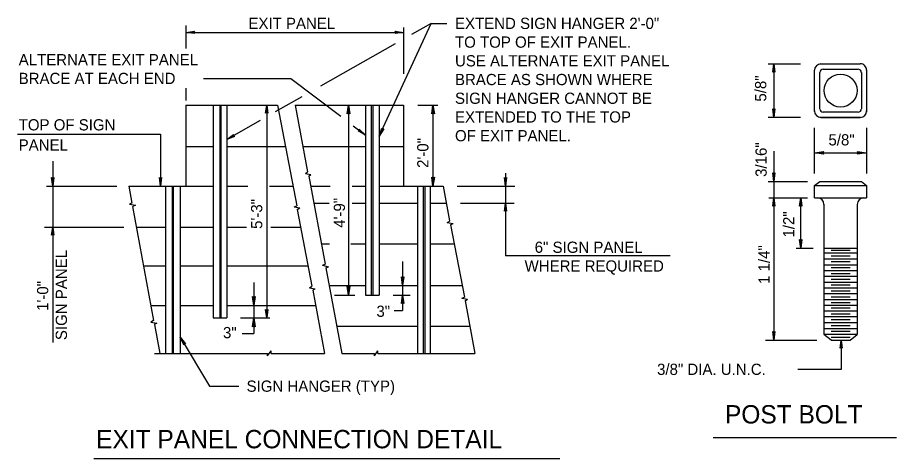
# Model space of a CAD drawing. Extents: x -3 to 26050223, y 0 to 12035012.
# Drawn here: x 33.56 to 53.13, y 12.78 to 22.59 of the extents above; entities that cross this region are included whole.
import ezdxf

# ---------------------------------------------------------------- set-up
doc = ezdxf.new("R2010")
doc.units = 0
for name, color, linetype in [('1', 7, 'Continuous'), ('2', 7, 'Continuous'), ('39', 7, 'Continuous')]:
    doc.layers.add(name, color=color, linetype=linetype)

msp = doc.modelspace()

# ---------------------------------------------------------------- linework, layer by layer
at = {"layer": '1'}
for p, q in [((37.308, 22.413), (37.308, 21.905)), ((41.608, 19.955), (42.767, 22.463)), ((42.15, 22.371), (42.15, 21.338)), ((42.767, 22.463), (42.333, 22.213)), ((42.767, 22.463), (43.117, 22.463)), ((37.308, 22.263), (42.15, 22.263)), ((41.967, 22.005), (40.308, 21.063)), ((50.275, 21.563), (50.992, 21.563)), ((50.4, 21.563), (50.4, 20.371)), ((51.425, 21.563), (52.325, 21.563)), ((51.45, 21.563), (52.325, 21.563)), ((51.308, 20.505), (51.308, 21.421)), ((51.425, 20.563), (51.425, 21.371)), ((51.5, 21.446), (52.275, 21.446)), ((52.35, 21.371), (52.35, 20.563)), ((52.467, 21.43), (52.467, 20.488)), ((52.467, 21.421), (52.467, 20.513)), ((37.7, 21.238), (39.642, 21.238)), ((39.642, 21.238), (40.758, 20.396)), ((37.308, 21.021), (37.308, 20.746)), ((39.891, 20.826), (39.297, 20.493)), ((37.308, 20.646), (37.308, 18.838)), ((37.308, 20.646), (39.35, 20.646)), ((37.917, 20.646), (37.917, 15.905)), ((38.217, 20.646), (38.217, 15.905)), ((39.108, 20.646), (39.108, 15.905)), ((39.35, 20.646), (39.775, 18.405)), ((39.742, 20.646), (42.15, 20.646)), ((39.742, 20.646), (40.017, 19.155)), ((40.925, 20.646), (40.925, 16.413)), ((41.308, 20.646), (41.308, 16.413)), ((41.608, 20.646), (41.608, 16.413)), ((42.15, 20.646), (42.15, 18.838)), ((42.475, 20.646), (42.917, 20.646)), ((42.808, 20.646), (42.808, 18.838)), ((50.992, 20.371), (50.275, 20.371)), ((52.333, 20.371), (51.425, 20.371)), ((51.45, 20.371), (52.325, 20.371)), ((52.275, 20.488), (51.5, 20.488)), ((38.96, 20.299), (38.216, 19.876)), ((41.033, 20.18), (41.308, 19.971)), ((33.558, 19.996), (36.742, 19.996)), ((36.742, 19.996), (36.742, 18.838)), ((51.308, 19.121), (51.308, 20.138)), ((52.467, 20.138), (52.467, 19.121)), ((37.308, 19.721), (37.917, 19.721)), ((38.217, 19.721), (39.525, 19.721)), ((39.917, 19.721), (41.308, 19.721)), ((41.608, 19.721), (42.15, 19.721)), ((50.4, 19.621), (50.4, 18.946)), ((51.308, 19.58), (52.467, 19.58)), ((34.342, 19.396), (34.342, 18.838)), ((39.967, 19.121), (40.017, 19.155)), ((39.967, 19.121), (40.092, 19.096)), ((40.042, 19.063), (40.092, 19.096)), ((40.042, 19.063), (40.408, 17.105)), ((44.425, 19.13), (44.425, 18.463)), ((34.2, 18.838), (35.767, 18.838)), ((34.342, 18.838), (34.342, 17.93)), ((36.033, 18.838), (37.917, 18.838)), ((36.033, 18.838), (36.1, 18.463)), ((36.85, 18.838), (36.85, 15.113)), ((37.183, 18.838), (37.183, 15.113)), ((38.217, 18.838), (38.683, 18.838)), ((39.167, 18.838), (39.683, 18.838)), ((40.083, 18.838), (40.517, 18.838)), ((41.008, 18.838), (41.308, 18.838)), ((41.608, 18.838), (43.033, 18.838)), ((42.467, 18.838), (42.467, 15.113)), ((42.75, 18.838), (42.75, 15.113)), ((43.033, 18.838), (43.175, 18.071)), ((43.35, 18.838), (44.633, 18.838)), ((50.275, 18.946), (51.15, 18.946)), ((50.4, 18.946), (50.4, 18.58)), ((51.308, 18.855), (51.425, 18.946)), ((51.308, 18.58), (51.308, 18.855)), ((51.308, 18.855), (52.467, 18.855)), ((51.425, 18.946), (52.35, 18.946)), ((52.35, 18.946), (52.467, 18.855)), ((52.467, 18.855), (52.467, 18.58)), ((36.108, 18.471), (36.05, 18.438)), ((36.05, 18.438), (36.183, 18.413)), ((36.183, 18.413), (36.125, 18.388)), ((39.717, 18.38), (39.775, 18.405)), ((40.15, 18.463), (40.5, 18.463)), ((41.008, 18.463), (41.308, 18.463)), ((41.608, 18.463), (42.467, 18.463)), ((42.75, 18.463), (43.108, 18.463)), ((43.425, 18.463), (44.617, 18.463)), ((44.425, 18.463), (44.425, 17.288)), ((50.292, 18.58), (51.15, 18.58)), ((50.4, 18.58), (50.4, 15.413)), ((51, 17.463), (51, 18.58)), ((51.308, 18.58), (52.467, 18.58)), ((51.517, 18.438), (51.517, 15.546)), ((52.258, 18.438), (52.258, 15.538)), ((36.117, 18.388), (36.583, 15.846)), ((39.717, 18.38), (39.842, 18.355)), ((39.783, 18.321), (39.842, 18.355)), ((39.783, 18.321), (40.108, 16.613)), ((43.125, 18.03), (43.183, 18.063)), ((43.125, 18.03), (43.258, 18.005)), ((34.158, 17.93), (35.925, 17.93)), ((34.342, 17.93), (34.342, 15.363)), ((36.2, 17.93), (36.85, 17.93)), ((37.183, 17.93), (37.917, 17.93)), ((38.217, 17.93), (38.658, 17.93)), ((39.2, 17.93), (39.867, 17.93)), ((43.2, 17.98), (43.258, 18.005)), ((43.2, 17.98), (43.508, 16.371)), ((40.325, 17.555), (40.508, 17.555)), ((40.983, 17.555), (41.308, 17.555)), ((41.608, 17.555), (42.467, 17.555)), ((42.75, 17.555), (43.275, 17.555)), ((50.899, 17.46), (51.274, 17.46)), ((51.516, 17.46), (52.257, 17.46)), ((48.092, 17.288), (44.425, 17.288)), ((52.258, 17.346), (51.517, 17.346)), ((52.1, 17.405), (51.675, 17.405)), ((52.1, 17.28), (51.675, 17.28)), ((36.358, 17.063), (36.85, 17.063)), ((37.183, 17.063), (37.917, 17.063)), ((38.217, 17.063), (40.025, 17.063)), ((40.35, 17.08), (40.408, 17.105)), ((40.35, 17.08), (40.483, 17.046)), ((40.425, 17.021), (40.483, 17.046)), ((42.133, 17.163), (42.133, 16.63)), ((52.258, 17.213), (51.517, 17.213)), ((52.258, 17.08), (51.517, 17.08)), ((52.1, 17.155), (51.675, 17.155)), ((40.425, 17.021), (40.783, 15.113)), ((52.258, 16.955), (51.517, 16.955)), ((52.1, 17.021), (51.675, 17.021)), ((52.1, 16.888), (51.675, 16.888)), ((38.817, 16.696), (38.817, 16.18)), ((52.258, 16.83), (51.517, 16.83)), ((52.258, 16.696), (51.517, 16.696)), ((52.1, 16.763), (51.675, 16.763)), ((52.1, 16.638), (51.675, 16.638)), ((40.058, 16.58), (40.108, 16.613)), ((40.058, 16.58), (40.183, 16.555)), ((40.133, 16.521), (40.183, 16.555)), ((40.133, 16.521), (40.392, 15.113)), ((40.5, 16.63), (41.308, 16.63)), ((41.608, 16.63), (42.467, 16.63)), ((42.133, 16.63), (42.133, 16.413)), ((42.75, 16.63), (43.458, 16.63)), ((52.258, 16.571), (51.517, 16.571)), ((52.258, 16.446), (51.517, 16.446)), ((52.1, 16.505), (51.675, 16.505)), ((40.617, 16.413), (41.067, 16.413)), ((41.308, 16.413), (41.608, 16.413)), ((41.925, 16.413), (42.3, 16.413)), ((42.133, 16.413), (42.133, 16.071)), ((43.45, 16.346), (43.508, 16.371)), ((43.45, 16.346), (43.575, 16.321)), ((43.525, 16.288), (43.575, 16.321)), ((43.525, 16.288), (43.742, 15.113)), ((52.258, 16.313), (51.517, 16.313)), ((52.1, 16.371), (51.675, 16.371)), ((52.1, 16.246), (51.675, 16.246)), ((36.525, 16.18), (36.85, 16.18)), ((37.183, 16.18), (37.917, 16.18)), ((38.217, 16.18), (40.2, 16.18)), ((38.817, 16.18), (38.817, 15.905)), ((41.942, 16.071), (42.133, 16.071)), ((52.258, 16.18), (51.517, 16.18)), ((52.258, 16.055), (51.517, 16.055)), ((52.1, 16.121), (51.675, 16.121)), ((37.917, 15.905), (38.217, 15.905)), ((38.525, 15.905), (39.175, 15.905)), ((38.817, 15.905), (38.817, 15.563)), ((52.258, 15.93), (51.517, 15.93)), ((52.1, 15.988), (51.675, 15.988)), ((52.1, 15.863), (51.675, 15.863)), ((36.583, 15.846), (36.525, 15.813)), ((36.525, 15.813), (36.658, 15.788)), ((36.658, 15.788), (36.6, 15.763)), ((36.608, 15.763), (36.725, 15.113)), ((40.675, 15.721), (42.467, 15.721)), ((42.75, 15.721), (43.633, 15.721)), ((52.258, 15.796), (51.517, 15.796)), ((52.258, 15.663), (51.517, 15.663)), ((52.1, 15.73), (51.675, 15.73)), ((37.183, 15.48), (37.833, 14.388)), ((38.558, 15.563), (38.817, 15.563)), ((52.258, 15.538), (51.517, 15.538)), ((51.675, 15.413), (51.517, 15.538)), ((52.1, 15.605), (51.675, 15.605)), ((52.1, 15.471), (51.675, 15.471)), ((52.1, 15.413), (52.258, 15.538)), ((50.217, 15.413), (51.358, 15.413)), ((51.675, 15.413), (52.1, 15.413)), ((51.9, 15.413), (51.9, 14.755)), ((36.608, 15.113), (39.125, 15.113)), ((39.125, 15.063), (39.208, 15.171)), ((39.125, 15.063), (39.125, 15.113)), ((39.208, 15.113), (39.208, 15.171)), ((39.208, 15.113), (40.392, 15.113)), ((40.783, 15.113), (41.508, 15.113)), ((41.508, 15.063), (41.583, 15.171)), ((41.508, 15.063), (41.508, 15.113)), ((41.583, 15.113), (41.583, 15.171)), ((41.583, 15.113), (43.742, 15.113)), ((51.9, 14.755), (50.933, 14.755)), ((37.833, 14.388), (38.483, 14.388))]:
    msp.add_line(p, q, dxfattribs=at)
for points in [[(37.5, 22.238), (37.308, 22.263), (37.5, 22.288), (37.475, 22.263)], [(41.967, 22.288), (42.15, 22.263), (41.967, 22.238), (41.983, 22.263)], [(50.375, 21.38), (50.4, 21.563), (50.425, 21.38), (50.4, 21.396)], [(39.083, 20.463), (39.108, 20.646), (39.133, 20.463), (39.108, 20.48)], [(50.425, 20.563), (50.4, 20.371), (50.375, 20.563), (50.4, 20.538)], [(38.392, 19.946), (38.217, 19.88), (38.367, 19.988), (38.367, 19.963)], [(41.167, 20.105), (41.308, 19.971), (41.142, 20.071), (41.175, 20.071)], [(41.717, 20.113), (41.608, 19.955), (41.667, 20.13), (41.683, 20.105)], [(34.367, 19.03), (34.342, 18.838), (34.317, 19.03), (34.342, 19.005)], [(36.767, 19.03), (36.742, 18.838), (36.717, 19.03), (36.742, 19.005)], [(44.45, 19.03), (44.425, 18.838), (44.4, 19.03), (44.425, 19.005)], [(50.425, 19.138), (50.4, 18.946), (50.375, 19.138), (50.4, 19.113)], [(44.4, 18.28), (44.425, 18.463), (44.45, 18.28), (44.425, 18.296)], [(50.375, 18.396), (50.4, 18.58), (50.425, 18.396), (50.4, 18.413)], [(50.975, 18.396), (51, 18.58), (51.025, 18.396), (51, 18.413)], [(34.317, 17.746), (34.342, 17.93), (34.367, 17.746), (34.342, 17.763)], [(51.025, 17.655), (51, 17.463), (50.975, 17.655), (51, 17.63)], [(42.158, 16.821), (42.133, 16.63), (42.108, 16.821), (42.133, 16.796)], [(42.108, 16.23), (42.133, 16.413), (42.158, 16.23), (42.133, 16.246)], [(39.133, 16.096), (39.108, 15.905), (39.083, 16.096), (39.108, 16.071)], [(37.258, 15.305), (37.183, 15.48), (37.3, 15.33), (37.267, 15.338)], [(50.425, 15.605), (50.4, 15.413), (50.375, 15.605), (50.4, 15.58)], [(51.875, 15.23), (51.9, 15.413), (51.925, 15.23), (51.9, 15.246)]]:
    msp.add_lwpolyline(points, close=True, dxfattribs=at)
msp.add_circle((51.887, 20.967), 0.368, dxfattribs=at)
for centre, radius, start, end in [((51.448, 21.42), 0.142, 90, 180), ((52.326, 21.42), 0.142, 0, 90.0016), ((51.497, 21.37), 0.0708, 90, 180), ((52.277, 21.37), 0.0708, 0, 90), ((51.497, 20.556), 0.0708, 180, 270), ((52.277, 20.556), 0.0708, 270, 0), ((51.448, 20.513), 0.142, 180, 270), ((52.326, 20.513), 0.142, 270, 359.9984), ((51.374, 18.435), 0.142, 0, 90), ((52.399, 18.435), 0.142, 90, 180)]:
    msp.add_arc(centre, radius, start, end, dxfattribs=at)
at = {"layer": '2'}
for p, q in [((38.067, 15.905), (38.067, 20.646)), ((38.092, 15.905), (38.092, 20.646)), ((41.442, 16.405), (41.442, 20.646)), ((41.475, 16.413), (41.475, 20.646)), ((37.008, 15.113), (37.008, 18.838)), ((37.033, 15.113), (37.033, 18.838)), ((42.6, 15.113), (42.6, 18.838)), ((42.633, 15.113), (42.633, 18.838)), ((49.053, 13.245), (53.131, 13.245)), ((35.258, 12.78), (45.633, 12.78))]:
    msp.add_line(p, q, dxfattribs=at)
at = {"layer": '39'}
for points in [[(40.925, 20.463), (40.9, 20.446), (40.925, 20.646), (40.958, 20.446)], [(42.808, 20.463), (42.783, 20.446), (42.808, 20.646), (42.842, 20.446)], [(51.492, 19.58), (51.508, 19.555), (51.308, 19.58), (51.508, 19.613)], [(52.283, 19.58), (52.267, 19.613), (52.467, 19.58), (52.267, 19.555)], [(42.808, 19.021), (42.842, 19.038), (42.808, 18.838), (42.783, 19.038)], [(40.925, 16.596), (40.958, 16.613), (40.925, 16.413), (40.9, 16.613)], [(38.817, 16.363), (38.85, 16.38), (38.817, 16.18), (38.792, 16.38)], [(38.817, 15.721), (38.792, 15.705), (38.817, 15.905), (38.85, 15.705)]]:
    msp.add_lwpolyline(points, close=True, dxfattribs=at)

# ---------------------------------------------------------------- texts
at = {"layer": '2'}
for s, height, p in [('EXIT PANEL', 0.25, (38.7, 22.338)), ('EXTEND SIGN HANGER 2\'-0"', 0.25, (43.3, 22.338)), ('TO TOP OF EXIT PANEL.', 0.25, (43.3, 21.921)), ('ALTERNATE EXIT PANEL', 0.25, (33.583, 21.53)), ('USE ALTERNATE EXIT PANEL', 0.25, (43.3, 21.505)), ('BRACE AT EACH END', 0.25, (33.583, 21.113)), ('BRACE AS SHOWN WHERE', 0.25, (43.3, 21.088)), ('SIGN HANGER CANNOT BE', 0.25, (43.3, 20.671)), ('EXTENDED TO THE TOP', 0.25, (43.3, 20.255)), ('TOP OF SIGN', 0.25, (33.583, 20.08)), ('OF EXIT PANEL.', 0.25, (43.3, 19.838)), ('5/8"', 0.25, (51.617, 19.746)), ('PANEL', 0.25, (33.583, 19.63)), ('6" SIGN PANEL', 0.25, (45.075, 17.355)), ('WHERE REQUIRED', 0.25, (44.85, 16.938)), ('3"', 0.25, (41.55, 15.93)), ('3"', 0.25, (38.133, 15.455)), ('3/8" DIA. U.N.C.', 0.25, (47.8, 14.638)), ('SIGN HANGER (TYP)', 0.25, (38.658, 14.263)), ('POST BOLT', 0.4083, (49.312, 13.557)), ('EXIT PANEL CONNECTION DETAIL', 0.40835, (35.308, 13.005))]:
    msp.add_text(s, height=height, dxfattribs=at).set_placement(p)
for s, p in [('5/8"', (50.233, 20.721)), ('2\'-0"', (42.708, 19.246)), ('3/16"', (50.242, 19.046)), ('5\'-3"', (39.008, 17.888)), ('4\'-9"', (40.85, 17.913)), ('1/2"', (50.858, 17.696)), ('1 1/4"', (50.308, 16.663)), ('SIGN PANEL', (34.658, 15.413)), ('1\'-0"', (34.242, 16.063))]:
    msp.add_text(s, height=0.25, rotation=90, dxfattribs=at).set_placement(p)

doc.saveas('drawing.dxf')
